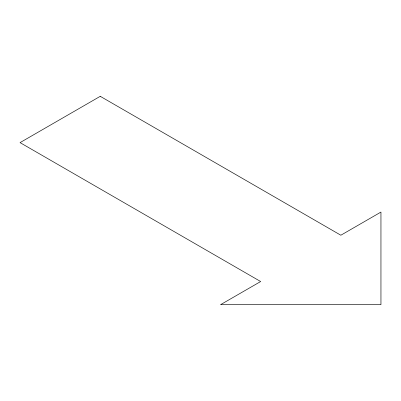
<?xml version="1.0" encoding="UTF-8"?>
<svg xmlns="http://www.w3.org/2000/svg" width="401" height="401" viewBox="0 0 401 401"><rect width="100%" height="100%" fill="white"/><g stroke="black" fill="none" stroke-linecap="round" stroke-linejoin="round"><path stroke-width="0.6" d="M100.25 96.32L20.05 142.621L260.65 281.532L220.55 304.68L380.95 304.68L380.95 212.074L340.85 235.227L100.25 96.32"/></g></svg>
